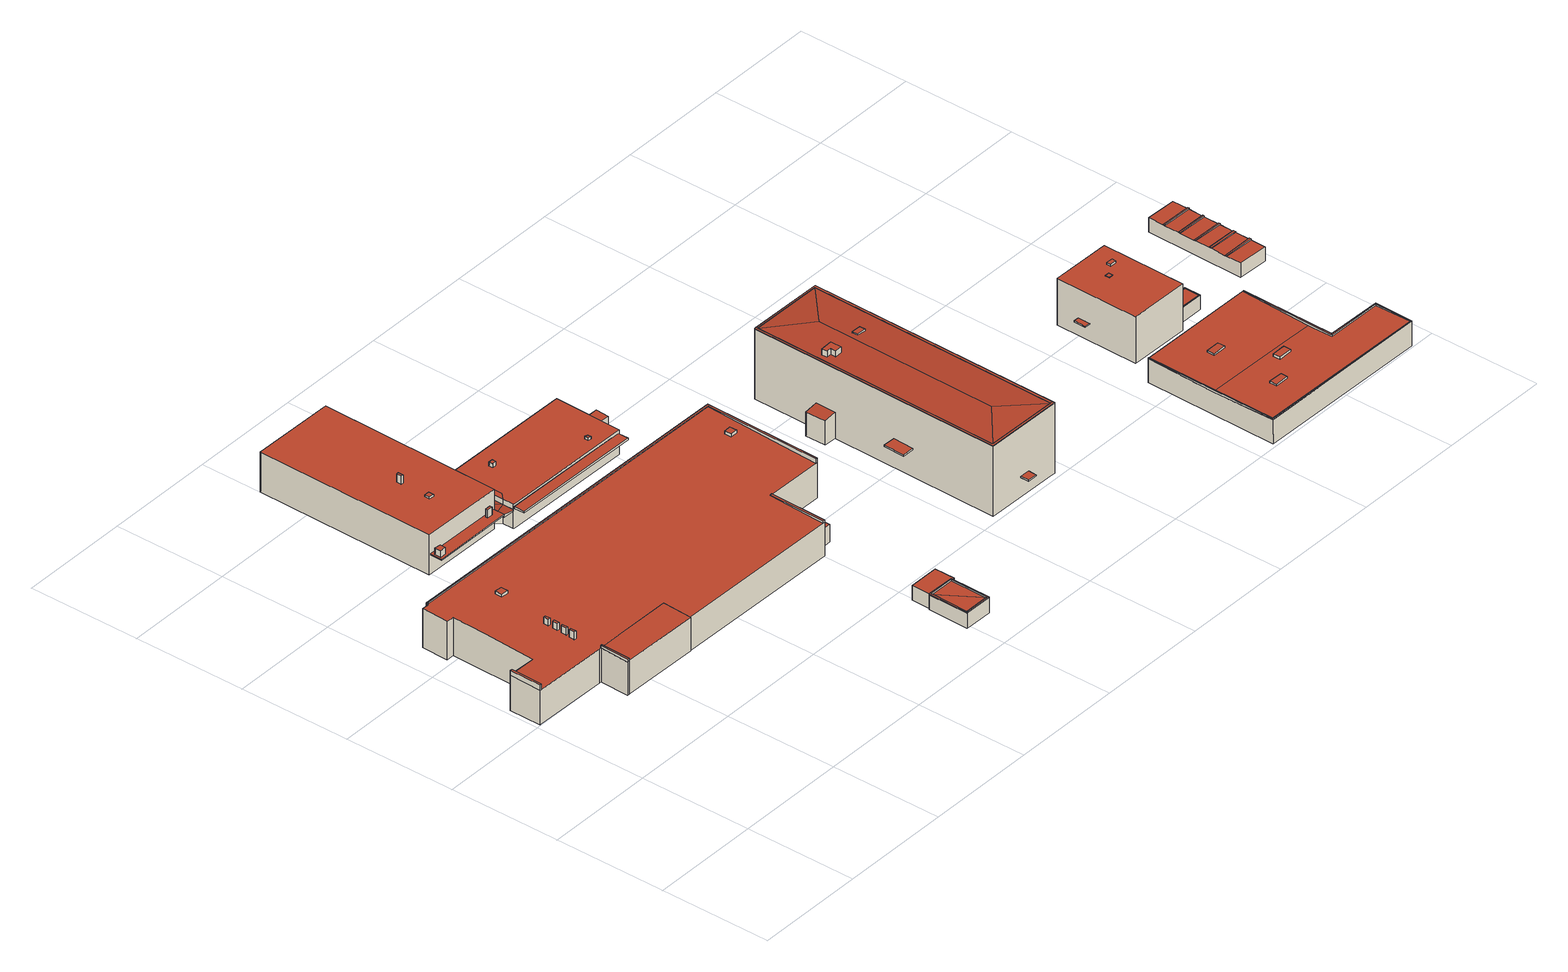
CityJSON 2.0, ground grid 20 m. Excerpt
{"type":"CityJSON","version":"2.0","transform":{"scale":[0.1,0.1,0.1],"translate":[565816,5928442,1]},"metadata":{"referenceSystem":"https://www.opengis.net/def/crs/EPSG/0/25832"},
"CityObjects":{
"building1":{"type":"Building","attributes":{"Grundfläche 2D":"75.384599","Grundhöhe NN":"1.882"},"children":["building1-1"],"geometry":[{"type":"Solid","lod":"3","boundaries":[[[[0,1,2,3,4,5]],[[5,4,5,6]],[[6,7,0,5]],[[8,2,1]],[[6,5,4,9,10]],[[7,6,10,11]],[[0,7,11,12]],[[1,0,12,13]],[[8,1,13,14]],[[2,8,14,15]],[[3,2,15,16]],[[4,3,16,9]],[[15,14,13,12,11,10,9,16]]]],"semantics":{"surfaces":[{"type":"RoofSurface"},{"type":"WallSurface"},{"type":"GroundSurface"}],"values":[[0,0,0,0,1,1,1,1,1,1,1,1,2]]}}]},
"building1-1":{"type":"BuildingInstallation","parents":["building1"],"geometry":[{"type":"MultiSurface","lod":"3","boundaries":[[[17,18,19,20,21]],[[18,8,2,22,20,19]],[[20,22,5,21]],[[5,0,1,17,21]],[[1,8,18,17]]],"semantics":{"surfaces":[{"type":"RoofSurface"},{"type":"WallSurface"}],"values":[0,1,1,1,1]}}]},
"building2":{"type":"Building","attributes":{"Grundfläche 2D":"38.108073","Grundhöhe NN":"6.283"},"children":["building2-1","building2-2"],"geometry":[{"type":"Solid","lod":"3","boundaries":[[[[23,24,25,26,27,28]],[[27,26,29,30]],[[28,27,30,31]],[[23,28,31,32]],[[24,23,32,33]],[[25,24,33,34]],[[26,25,34,29]],[[30,29,34,33,32,31]]]],"semantics":{"surfaces":[{"type":"RoofSurface"},{"type":"WallSurface"},{"type":"GroundSurface"}],"values":[[0,1,1,1,1,1,1,2]]}}]},
"building2-1":{"type":"BuildingInstallation","parents":["building2"],"geometry":[{"type":"MultiSurface","lod":"3","boundaries":[[[35,36,37,38]],[[39,40,38,37]],[[40,41,35,38]],[[36,35,41,42]],[[37,36,42,39]]],"semantics":{"surfaces":[{"type":"RoofSurface"},{"type":"WallSurface"}],"values":[0,1,1,1,1]}}]},
"building2-2":{"type":"BuildingInstallation","parents":["building2"],"geometry":[{"type":"MultiSurface","lod":"3","boundaries":[[[43,44,45,46]],[[46,45,47,48]],[[43,46,48,49]],[[44,43,49,50]],[[45,44,50,47]]],"semantics":{"surfaces":[{"type":"RoofSurface"},{"type":"WallSurface"}],"values":[0,1,1,1,1]}}]},
"building3":{"type":"Building","attributes":{"Grundfläche 2D":"1849.935164","Grundhöhe NN":"1.890"},"children":["building3-1","building3-2","building3-3","building3-4","building3-5","building3-6","building3-7"],"geometry":[{"type":"Solid","lod":"3","boundaries":[[[[51,52,53,54,55,56]],[[57,58,59,60,61,62,63,64,65,66]],[[67,68,69,70,71,72,73,74,75,7,6,5,4,3,76,77,78,79,80,81,82,83,84,85,86,87]],[[88,89,90,91,92]],[[93,94,95,96]],[[97,98,99,100]],[[75,74,73,54,53,52]],[[73,101,102,56,55,54]],[[102,103,51,56]],[[103,75,52,51]],[[104,86,59,58]],[[59,86,85,60]],[[61,60,85,84]],[[61,84,83,82,81,63,62]],[[64,63,81,80]],[[80,105,65,64]],[[66,65,105,106]],[[106,107,104,58,57,66]],[[90,89,108,109]],[[91,90,109,110]],[[92,91,110,111]],[[112,88,92,111]],[[7,75,103,113,114,11]],[[6,7,11,10]],[[4,5,6,10,9]],[[3,4,9,16]],[[115,78,77,76,3,16,116]],[[95,117,118,79,78,115,119,96]],[[105,80,79,118,120]],[[106,105,120,121]],[[122,104,107,106,121,123]],[[124,125,87,86,104,122]],[[67,87,125,126]],[[68,67,126,127]],[[128,70,69,68,127]],[[72,71,70,128,129]],[[130,102,101,73,72,129,131]],[[103,102,130,113]],[[93,96,119,132]],[[100,133,134,94,93,132,135,97]],[[95,94,134,117]],[[88,98,97,135,108,89]],[[98,88,112,136,99]],[[100,99,136,133]],[[110,109,108,135,132,119,115,116,16,9,10,11,114,113,130,131,129,128,127,126,125,124,122,123,121,120,118,117,134,133,136,112,111]]]],"semantics":{"surfaces":[{"type":"RoofSurface"},{"type":"WallSurface"},{"type":"GroundSurface"}],"values":[[0,0,0,0,0,0,1,1,1,1,1,1,1,1,1,1,1,1,1,1,1,1,1,1,1,1,1,1,1,1,1,1,1,1,1,1,1,1,1,1,1,1,1,1,2]]}}]},
"building3-1":{"type":"BuildingInstallation","parents":["building3"],"geometry":[{"type":"MultiSurface","lod":"3","boundaries":[[[137,138,139,140,141]],[[142,143,139,138]],[[143,144,140,139]],[[144,145,141,140]],[[145,146,142,138,137,141]]],"semantics":{"surfaces":[{"type":"RoofSurface"},{"type":"WallSurface"}],"values":[0,1,1,1,1]}}]},
"building3-2":{"type":"BuildingInstallation","parents":["building3"],"geometry":[{"type":"MultiSurface","lod":"3","boundaries":[[[147,148,149,150,151]],[[149,148,147,152,153,154]],[[150,149,154,155]],[[151,150,155,156]],[[147,151,156,152]]],"semantics":{"surfaces":[{"type":"RoofSurface"},{"type":"WallSurface"}],"values":[0,1,1,1,1]}}]},
"building3-3":{"type":"BuildingInstallation","parents":["building3"],"geometry":[{"type":"MultiSurface","lod":"3","boundaries":[[[157,158,159,160,161,162,163,164]],[[165,166,167,159,158,157]],[[165,157,164,163,78,79]],[[77,162,161,160,159,167,168,169]],[[77,78,163,162]]],"semantics":{"surfaces":[{"type":"RoofSurface"},{"type":"WallSurface"}],"values":[0,1,1,1,1]}}]},
"building3-4":{"type":"BuildingInstallation","parents":["building3"],"geometry":[{"type":"MultiSurface","lod":"3","boundaries":[[[170,171,172,173]],[[173,172,174,175]],[[170,173,175,176]],[[171,170,176,177]],[[172,171,177,174]]],"semantics":{"surfaces":[{"type":"RoofSurface"},{"type":"WallSurface"}],"values":[0,1,1,1,1]}}]},
"building3-5":{"type":"BuildingInstallation","parents":["building3"],"geometry":[{"type":"MultiSurface","lod":"3","boundaries":[[[178,179,180,181]],[[181,180,182,183]],[[183,184,178,181]],[[184,185,179,178]],[[180,179,185,182]]],"semantics":{"surfaces":[{"type":"RoofSurface"},{"type":"WallSurface"}],"values":[0,1,1,1,1]}}]},
"building3-6":{"type":"BuildingInstallation","parents":["building3"],"geometry":[{"type":"MultiSurface","lod":"3","boundaries":[[[186,187,188,189]],[[190,191,187,186]],[[191,192,188,187]],[[192,193,189,188]],[[193,190,186,189]]],"semantics":{"surfaces":[{"type":"RoofSurface"},{"type":"WallSurface"}],"values":[0,1,1,1,1]}}]},
"building3-7":{"type":"BuildingInstallation","parents":["building3"],"geometry":[{"type":"MultiSurface","lod":"3","boundaries":[[[194,195,196,197]],[[195,194,198,199]],[[196,195,199,200]],[[197,196,200,201]],[[194,197,201,198]]],"semantics":{"surfaces":[{"type":"RoofSurface"},{"type":"WallSurface"}],"values":[0,1,1,1,1]}}]},
"building4":{"type":"Building","attributes":{"Grundfläche 2D":"488.838599","Grundhöhe NN":"2.660"},"children":["building4-1","building4-2","building4-3"],"geometry":[{"type":"Solid","lod":"3","boundaries":[[[[202,203,204,205]],[[206,207,204,203,208,209]],[[209,210,205,204,207,206]],[[202,205,210,211]],[[203,202,211,208]],[[209,208,211,210]]]],"semantics":{"surfaces":[{"type":"RoofSurface"},{"type":"WallSurface"},{"type":"GroundSurface"}],"values":[[0,1,1,1,1,2]]}}]},
"building4-1":{"type":"BuildingInstallation","parents":["building4"],"geometry":[{"type":"MultiSurface","lod":"3","boundaries":[[[212,213,214,215]],[[215,214,216,217]],[[212,215,217,218]],[[213,212,218,219]],[[214,213,219,216]]],"semantics":{"surfaces":[{"type":"RoofSurface"},{"type":"WallSurface"}],"values":[0,1,1,1,1]}}]},
"building4-2":{"type":"BuildingInstallation","parents":["building4"],"geometry":[{"type":"MultiSurface","lod":"3","boundaries":[[[220,221,222,223]],[[224,225,223,222]],[[220,223,225,226]],[[221,220,226,227]],[[227,224,222,221]]],"semantics":{"surfaces":[{"type":"RoofSurface"},{"type":"WallSurface"}],"values":[0,1,1,1,1]}}]},
"building4-3":{"type":"BuildingInstallation","parents":["building4"],"geometry":[{"type":"MultiSurface","lod":"3","boundaries":[[[26,228,229,230,231]],[[232,231,230,233,234,235,236,207]],[[234,233,237,238]],[[229,228,26,239,240,241]],[[230,229,241,242]],[[233,230,242,237]],[[238,243,235,234]],[[232,244,239,26,231]],[[240,239,244,206,243,238,237,242,241]]],"semantics":{"surfaces":[{"type":"RoofSurface"},{"type":"WallSurface"},{"type":"OuterCeilingSurface"}],"values":[0,0,1,1,1,1,1,1,2]}}]},
"building5":{"type":"Building","attributes":{"Grundfläche 2D":"18.496998","Grundhöhe NN":"2.649"},"geometry":[{"type":"Solid","lod":"3","boundaries":[[[[245,246,247,248,249]],[[233,230,250,234]],[[247,246,245,251,252,250,230]],[[247,230,253,254,248]],[[249,248,254,255]],[[245,249,255,251]],[[234,250,252,256]],[[233,234,256,257]],[[230,233,257,253]],[[251,255,254,253,257,256,252]]]],"semantics":{"surfaces":[{"type":"RoofSurface"},{"type":"WallSurface"},{"type":"GroundSurface"}],"values":[[0,0,1,1,1,1,1,1,1,2]]}}]},
"building6":{"type":"Building","attributes":{"Grundfläche 2D":"56.201854","Grundhöhe NN":"2.139"},"children":["building6-1","building6-2"],"geometry":[{"type":"Solid","lod":"3","boundaries":[[[[258,259,260,261,262]],[[263,264,260]],[[261,260,264,265,258,262]],[[266,267,268,269,270]],[[271,263,260,259,269,268,272]],[[264,263,271,273]],[[265,264,273,274]],[[258,265,274,275,276,269,259]],[[270,269,276,277]],[[266,270,277,278]],[[267,266,278,279]],[[268,267,279,272]],[[275,274,273,271,272,279,278,277,276]]]],"semantics":{"surfaces":[{"type":"RoofSurface"},{"type":"WallSurface"},{"type":"GroundSurface"}],"values":[[0,0,0,0,1,1,1,1,1,1,1,1,2]]}}]},
"building6-1":{"type":"BuildingInstallation","parents":["building6"],"geometry":[{"type":"MultiSurface","lod":"3","boundaries":[[[280,281,282,283,284,285]],[[286,282,281,287,261]],[[288,283,282,286,262]],[[285,284,258,259]],[[259,260,280,285]]],"semantics":{"surfaces":[{"type":"RoofSurface"},{"type":"WallSurface"}],"values":[0,1,1,1,1]}}]},
"building6-2":{"type":"BuildingInstallation","parents":["building6"],"geometry":[{"type":"MultiSurface","lod":"3","boundaries":[[[289,281,280,290,291,292,284,283]],[[263,264,291,290]],[[264,265,292,291]],[[265,258,284,292]],[[288,293,289,283]],[[293,287,281,289]],[[260,263,290,280]]],"semantics":{"surfaces":[{"type":"RoofSurface"},{"type":"WallSurface"}],"values":[0,1,1,1,1,1,1]}}]},
"building7":{"type":"Building","attributes":{"Grundfläche 2D":"47.457578","Grundhöhe NN":"6.283"},"geometry":[{"type":"Solid","lod":"3","boundaries":[[[[294,295,296,297]],[[298,299,297,296]],[[299,300,294,297]],[[300,301,295,294]],[[301,298,296,295]],[[301,300,299,298]]]],"semantics":{"surfaces":[{"type":"RoofSurface"},{"type":"WallSurface"},{"type":"GroundSurface"}],"values":[[0,1,1,1,1,2]]}}]},
"building8":{"type":"Building","attributes":{"Grundfläche 2D":"290.062518","Grundhöhe NN":"2.638"},"children":["building8-1","building8-2"],"geometry":[{"type":"Solid","lod":"3","boundaries":[[[[248,247,302,303,304,305,249]],[[306,307,308,309]],[[306,309,310,311]],[[307,306,311,312]],[[308,307,312,313]],[[248,249,255,254]],[[247,248,254,253]],[[302,247,253,314]],[[315,304,303,302,314,316]],[[308,313,317,305,304,315,310,309]],[[249,305,317,255]],[[316,314,253,254,255,317,313,312,311,310,315]]]],"semantics":{"surfaces":[{"type":"RoofSurface"},{"type":"WallSurface"},{"type":"GroundSurface"}],"values":[[0,0,1,1,1,1,1,1,1,1,1,2]]}}]},
"building8-1":{"type":"BuildingInstallation","parents":["building8"],"geometry":[{"type":"MultiSurface","lod":"3","boundaries":[[[318,319,320,321]],[[321,320,322,323]],[[318,321,323,324]],[[319,318,324,325]],[[320,319,325,322]]],"semantics":{"surfaces":[{"type":"RoofSurface"},{"type":"WallSurface"}],"values":[0,1,1,1,1]}}]},
"building8-2":{"type":"BuildingInstallation","parents":["building8"],"geometry":[{"type":"MultiSurface","lod":"3","boundaries":[[[326,327,328,329]],[[329,328,330,331]],[[326,329,331,332]],[[327,326,332,333]],[[328,327,333,330]]],"semantics":{"surfaces":[{"type":"RoofSurface"},{"type":"WallSurface"}],"values":[0,1,1,1,1]}}]},
"building9":{"type":"Building","attributes":{"Grundfläche 2D":"659.032339","Grundhöhe NN":"2.220"},"children":["building9-1","building9-2","building9-3"],"geometry":[{"type":"Solid","lod":"3","boundaries":[[[[334,335,336,337,338,339,340,341,342,343]],[[337,336,344,345,343,342,346]],[[347,348,349]],[[349,350,351,347]],[[352,353,351]],[[352,351,350]],[[351,353,354,355,348,347]],[[356,357,358,359]],[[360,361,362,363]],[[364,365,339,338]],[[365,366,367,341,340,339]],[[367,368,342,341]],[[355,335,334,343,349,348]],[[355,354,336,335]],[[338,337,369,364]],[[353,352,344,336,354]],[[343,345,344,352,350,349]],[[368,370,346,342]],[[370,369,337,346]],[[367,366,365,371,372,373]],[[374,370,368,367,373,375]],[[376,364,369,370,374,377]],[[358,357,378,371,365,364,376,379],[361,380,381,362]],[[359,358,379,382]],[[356,359,382,383]],[[357,356,383,378]],[[363,362,381,384]],[[360,363,384,385]],[[361,360,385,380]],[[376,377,374,375,373,372,371,378,383,382,379]],[[380,385,384,381]]]],"semantics":{"surfaces":[{"type":"RoofSurface"},{"type":"WallSurface"},{"type":"GroundSurface"}],"values":[[0,0,0,0,0,0,0,0,0,1,1,1,1,1,1,1,1,1,1,1,1,1,1,1,1,1,1,1,1,2,2]]}}]},
"building9-1":{"type":"BuildingInstallation","parents":["building9"],"geometry":[{"type":"MultiSurface","lod":"3","boundaries":[[[386,387,388,389,390,391]],[[392,393,389,388]],[[390,389,393,394]],[[394,395,391,390]],[[395,396,386,391]],[[396,397,387,386]],[[388,387,397,392]]],"semantics":{"surfaces":[{"type":"RoofSurface"},{"type":"WallSurface"}],"values":[0,1,1,1,1,1,1]}}]},
"building9-2":{"type":"BuildingInstallation","parents":["building9"],"geometry":[{"type":"MultiSurface","lod":"3","boundaries":[[[398,399,400,401]],[[401,400,402,403]],[[398,401,403,404]],[[404,405,399,398]],[[405,402,400,399]]],"semantics":{"surfaces":[{"type":"RoofSurface"},{"type":"WallSurface"}],"values":[0,1,1,1,1]}}]},
"building9-3":{"type":"BuildingInstallation","parents":["building9"],"geometry":[{"type":"MultiSurface","lod":"3","boundaries":[[[406,407,408,409]],[[407,406,410,411]],[[408,412,413,409]],[[406,409,413,410]],[[408,407,411,412]],[[411,410,413,412]]],"semantics":{"surfaces":[{"type":"RoofSurface"},{"type":"WallSurface"},{"type":"OuterCeilingSurface"}],"values":[0,1,1,1,1,2]}}]},
"building10":{"type":"Building","attributes":{"Grundfläche 2D":"2.070061","Grundhöhe NN":"2.417"},"geometry":[{"type":"Solid","lod":"3","boundaries":[[[[414,415,416,417,418,419,420,421,422,423,424,425,426,427,428,429,430,431,432,433,434,435,436,437]],[[438,439,423,422]],[[439,440,424,423]],[[441,438,422,421]],[[440,442,425,424]],[[442,443,426,425]],[[443,444,427,426]],[[444,445,428,427]],[[445,446,429,428]],[[446,447,430,429]],[[447,448,431,430]],[[448,449,432,431]],[[449,450,433,432]],[[450,451,434,433]],[[451,452,435,434]],[[452,453,436,435]],[[453,454,437,436]],[[454,455,414,437]],[[455,456,415,414]],[[456,457,416,415]],[[457,458,417,416]],[[458,459,418,417]],[[459,460,419,418]],[[460,461,420,419]],[[461,441,421,420]],[[452,451,450,449,448,447,446,445,444,443,442,440,439,438,441,461,460,459,458,457,456,455,454,453]]]],"semantics":{"surfaces":[{"type":"RoofSurface"},{"type":"WallSurface"},{"type":"GroundSurface"}],"values":[[0,1,1,1,1,1,1,1,1,1,1,1,1,1,1,1,1,1,1,1,1,1,1,1,1,2]]}}]},
"building11":{"type":"Building","attributes":{"Grundfläche 2D":"163.950332","Grundhöhe NN":"2.118"},"children":["building11-1","building11-2","building11-3"],"geometry":[{"type":"Solid","lod":"3","boundaries":[[[[462,463,464,465]],[[462,465,466,467]],[[463,462,467,468]],[[464,463,468,469]],[[465,464,469,466]],[[468,467,466,469]]]],"semantics":{"surfaces":[{"type":"RoofSurface"},{"type":"WallSurface"},{"type":"GroundSurface"}],"values":[[0,1,1,1,1,2]]}}]},
"building11-1":{"type":"BuildingInstallation","parents":["building11"],"geometry":[{"type":"MultiSurface","lod":"3","boundaries":[[[470,471,472,473]],[[473,472,474,475]],[[470,473,475,476]],[[471,470,476,477]],[[472,471,477,474]]],"semantics":{"surfaces":[{"type":"RoofSurface"},{"type":"WallSurface"}],"values":[0,1,1,1,1]}}]},
"building11-2":{"type":"BuildingInstallation","parents":["building11"],"geometry":[{"type":"MultiSurface","lod":"3","boundaries":[[[478,479,480,481]],[[478,481,482,483]],[[481,480,484,482]],[[479,478,483,485]],[[480,479,485,484]]],"semantics":{"surfaces":[{"type":"RoofSurface"},{"type":"WallSurface"}],"values":[0,1,1,1,1]}}]},
"building11-3":{"type":"BuildingInstallation","parents":["building11"],"geometry":[{"type":"MultiSurface","lod":"3","boundaries":[[[486,487,488,489]],[[490,491,489,488]],[[491,492,486,489]],[[492,493,487,486]],[[493,490,488,487]],[[493,492,491,490]]],"semantics":{"surfaces":[{"type":"RoofSurface"},{"type":"WallSurface"},{"type":"OuterCeilingSurface"}],"values":[0,1,1,1,1,2]}}]},
"building12":{"type":"Building","attributes":{"Grundfläche 2D":"598.337721","Grundhöhe NN":"1.819"},"children":["building12-1","building12-2","building12-3","building12-4","building12-5"],"geometry":[{"type":"Solid","lod":"3","boundaries":[[[[494,495,496,497,498,499,500,501,502]],[[498,497,503,504,505,506,500,499]],[[495,494,502,507,508]],[[496,495,508,509]],[[510,504,503,497,496,509,511]],[[512,506,505,504,510,513]],[[501,500,506,512,514]],[[502,501,514,507]],[[514,512,513,510,511,509,508,507]]]],"semantics":{"surfaces":[{"type":"RoofSurface"},{"type":"WallSurface"},{"type":"GroundSurface"}],"values":[[0,0,1,1,1,1,1,1,2]]}}]},
"building12-1":{"type":"BuildingInstallation","parents":["building12"],"geometry":[{"type":"MultiSurface","lod":"3","boundaries":[[[515,516,517,518]],[[518,517,519,520]],[[515,518,520,521]],[[516,515,521,522]],[[517,516,522,519]]],"semantics":{"surfaces":[{"type":"RoofSurface"},{"type":"WallSurface"}],"values":[0,1,1,1,1]}}]},
"building12-2":{"type":"BuildingInstallation","parents":["building12"],"geometry":[{"type":"MultiSurface","lod":"3","boundaries":[[[523,524,525,526,527,528]],[[529,530,531,523]],[[531,524,523]],[[532,531,530]],[[501,502,525,524]],[[502,494,526,525]],[[533,523,528,527,534,535]],[[533,499,505,530,529,523]],[[532,530,505,506]],[[531,532,506,500,501,524]]],"semantics":{"surfaces":[{"type":"RoofSurface"},{"type":"WallSurface"}],"values":[0,0,0,0,1,1,1,1,1,1]}}]},
"building12-3":{"type":"BuildingInstallation","parents":["building12"],"geometry":[{"type":"MultiSurface","lod":"3","boundaries":[[[536,537,538,539]],[[536,539,540,541]],[[539,538,542,540]],[[537,536,541,543]],[[538,537,543,542]]],"semantics":{"surfaces":[{"type":"RoofSurface"},{"type":"WallSurface"}],"values":[0,1,1,1,1]}}]},
"building12-4":{"type":"BuildingInstallation","parents":["building12"],"geometry":[{"type":"MultiSurface","lod":"3","boundaries":[[[544,545,526]],[[545,527,526]],[[546,545,544]],[[547,548,549,550,551,545,546]],[[544,526,494,495]],[[495,496,546,544]],[[546,496,497,503,547]],[[503,552,548,547]],[[498,553,554,555,551,550,549,548,552]],[[545,551,555,556]],[[527,545,556,534]]],"semantics":{"surfaces":[{"type":"RoofSurface"},{"type":"WallSurface"}],"values":[0,0,0,0,1,1,1,1,1,1,1]}}]},
"building12-5":{"type":"BuildingInstallation","parents":["building12"],"geometry":[{"type":"MultiSurface","lod":"3","boundaries":[[[557,558,559,560]],[[560,559,561,562]],[[557,560,562,563]],[[558,557,563,564]],[[559,558,564,561]]],"semantics":{"surfaces":[{"type":"RoofSurface"},{"type":"WallSurface"}],"values":[0,1,1,1,1]}}]},
"building13":{"type":"Building","attributes":{"Grundfläche 2D":"17.062546","Grundhöhe NN":"2.231"},"children":["building13-1"],"geometry":[{"type":"Solid","lod":"3","boundaries":[[[[565,566,567,568,569,570]],[[567,566,565,570,571,572]],[[568,567,572,573]],[[569,568,573,574]],[[570,569,574,571]],[[572,571,574,573]]]],"semantics":{"surfaces":[{"type":"RoofSurface"},{"type":"WallSurface"},{"type":"GroundSurface"}],"values":[[0,1,1,1,1,2]]}}]},
"building13-1":{"type":"BuildingInstallation","parents":["building13"],"geometry":[{"type":"MultiSurface","lod":"3","boundaries":[[[575,576,577,578,579,580,581,582]],[[570,565,579,578]],[[565,583,580,579]],[[583,584,581,580]],[[582,581,584,566]],[[566,567,575,582]],[[567,568,576,575]],[[568,569,577,576]],[[569,570,578,577]]],"semantics":{"surfaces":[{"type":"RoofSurface"},{"type":"WallSurface"}],"values":[0,1,1,1,1,1,1,1,1]}}]},
"building14":{"type":"Building","attributes":{"Grundfläche 2D":"99.421453","Grundhöhe NN":"2.240"},"children":["building14-1","building14-2","building14-3","building14-4","building14-5"],"geometry":[{"type":"Solid","lod":"3","boundaries":[[[[585,586,587,588,589,590,591,592,593,594,595,596,597,598,599,600,601,602,603,604,605,606,607,608]],[[606,605,604,603,602,601,600,599,598,597,596,595,609,610]],[[607,606,610,611]],[[612,613,614,615,594,593,592,591,590,589,588,587,586,585,608,607,611,616]],[[595,594,615,609]],[[613,612,616,611,610,609,615,614]]]],"semantics":{"surfaces":[{"type":"RoofSurface"},{"type":"WallSurface"},{"type":"GroundSurface"}],"values":[[0,1,1,1,1,2]]}}]},
"building14-1":{"type":"BuildingInstallation","parents":["building14"],"geometry":[{"type":"MultiSurface","lod":"3","boundaries":[[[617,618,619,620]],[[620,619,604,605]],[[617,620,605,608]],[[618,617,608,585]],[[619,618,585,604]]],"semantics":{"surfaces":[{"type":"RoofSurface"},{"type":"WallSurface"}],"values":[0,1,1,1,1]}}]},
"building14-2":{"type":"BuildingInstallation","parents":["building14"],"geometry":[{"type":"MultiSurface","lod":"3","boundaries":[[[621,622,623,624]],[[624,623,600,601]],[[621,624,601,588]],[[622,621,588,589]],[[623,622,589,600]]],"semantics":{"surfaces":[{"type":"RoofSurface"},{"type":"WallSurface"}],"values":[0,1,1,1,1]}}]},
"building14-3":{"type":"BuildingInstallation","parents":["building14"],"geometry":[{"type":"MultiSurface","lod":"3","boundaries":[[[625,626,627,628]],[[628,627,598,599]],[[625,628,599,590]],[[626,625,590,591]],[[627,626,591,598]]],"semantics":{"surfaces":[{"type":"RoofSurface"},{"type":"WallSurface"}],"values":[0,1,1,1,1]}}]},
"building14-4":{"type":"BuildingInstallation","parents":["building14"],"geometry":[{"type":"MultiSurface","lod":"3","boundaries":[[[629,630,631,632]],[[632,631,602,603]],[[629,632,603,586]],[[630,629,586,587]],[[631,630,587,602]]],"semantics":{"surfaces":[{"type":"RoofSurface"},{"type":"WallSurface"}],"values":[0,1,1,1,1]}}]},
"building14-5":{"type":"BuildingInstallation","parents":["building14"],"geometry":[{"type":"MultiSurface","lod":"3","boundaries":[[[633,634,635,636]],[[636,635,596,597]],[[633,636,597,592]],[[634,633,592,593]],[[635,634,593,596]]],"semantics":{"surfaces":[{"type":"RoofSurface"},{"type":"WallSurface"}],"values":[0,1,1,1,1]}}]}
},
"vertices":[
[148,399,71],[146,347,70],[150,348,70],[292,346,70],[293,398,72],[148,400,71],[145,400,71],[145,399,71],[150,347,70],[293,398,9],[145,400,9],[145,399,9],[148,399,9],[146,347,9],[150,347,9],[150,348,9],[292,346,9],
[146,347,75],[150,347,75],[150,348,75],[151,400,75],[148,400,75],[151,400,71],
[213,774,55],[190,774,55],[189,736,55],[335,735,55],[335,759,55],[212,760,55],[335,735,53],[335,759,53],[212,760,53],[213,774,53],[190,774,53],[189,736,53],
[192,751,67],[192,740,67],[203,740,67],[203,750,67],[203,740,55],[203,750,55],[192,751,55],[192,740,55],
[312,752,70],[312,748,70],[322,748,70],[322,752,70],[322,748,55],[322,752,55],[312,752,55],[312,748,55],
[8,401,82],[11,401,82],[12,457,82],[12,458,82],[9,458,82],[8,458,82],[62,661,82],[61,661,82],[61,659,82],[62,659,82],[63,659,82],[64,659,82],[707,650,82],[704,442,82],[707,442,82],[710,653,82],[49,658,80],[48,610,79],[58,610,78],[62,610,78],[61,549,77],[59,457,74],[12,458,74],[12,457,74],[11,401,71],[293,346,70],[598,342,70],[601,342,70],[603,443,74],[704,442,74],[707,650,80],[706,650,80],[64,659,80],[63,659,80],[62,659,80],[61,659,80],[61,657,80],[626,419,42],[608,419,42],[607,358,41],[633,358,41],[633,418,42],[606,411,50],[606,441,50],[603,441,50],[602,411,50],[606,419,45],[626,419,45],[626,434,45],[606,434,45],[9,458,74],[8,458,74],[8,401,72],[61,661,80],[707,442,74],[710,653,80],[62,661,80],[608,419,9],[607,358,9],[633,358,9],[633,418,9],[626,419,9],[8,401,9],[11,401,9],[601,342,9],[293,346,9],[603,441,9],[603,443,9],[602,411,9],[707,442,9],[710,653,9],[61,661,9],[62,661,9],[61,659,9],[61,657,9],[49,658,9],[48,610,9],[62,610,9],[59,457,9],[8,458,9],[9,458,9],[606,411,9],[606,434,9],[606,441,9],[606,419,9],[626,434,9],
[138,499,87],[138,491,87],[142,491,87],[142,500,87],[138,500,87],[138,491,75],[142,491,75],[142,500,75],[138,500,75],[138,499,75],
[141,451,87],[138,451,87],[137,451,87],[137,441,87],[141,441,87],[141,451,73],[138,451,73],[137,451,73],[137,441,73],[141,441,73],
[603,444,75],[600,444,75],[599,444,75],[599,443,75],[599,442,75],[598,342,75],[601,342,75],[603,443,75],[603,444,74],[600,444,74],[599,444,74],[599,443,74],[599,442,74],
[147,600,83],[147,587,83],[160,586,83],[160,599,83],[160,586,78],[160,599,78],[147,600,78],[147,587,78],
[685,578,83],[685,591,83],[672,590,83],[672,578,83],[672,590,78],[672,578,78],[685,578,78],[685,591,78],
[142,483,87],[138,483,87],[138,474,87],[142,474,87],[142,483,74],[138,483,74],[138,474,74],[142,474,74],
[138,457,87],[141,457,87],[141,467,87],[138,467,87],[138,457,73],[141,457,73],[141,467,74],[138,467,74],
[192,1083,90],[187,758,90],[337,756,90],[342,1081,90],[337,756,49],[337,756,54],[187,758,17],[337,756,17],[342,1081,17],[192,1083,17],
[260,870,105],[264,870,105],[264,879,105],[260,879,105],[264,879,90],[260,879,90],[260,870,90],[264,870,90],
[267,814,93],[267,824,93],[258,824,93],[258,815,93],[258,824,90],[258,815,90],[267,814,90],[267,824,90],
[355,735,51],[357,736,51],[357,756,51],[335,747,55],[335,756,55],[347,766,53],[349,851,53],[339,851,54],[337,759,54],[347,766,49],[349,851,49],[335,735,49],[355,735,49],[357,736,49],[357,756,49],[339,851,49],[335,756,49],
[358,856,61],[358,851,61],[357,756,61],[367,766,61],[369,856,61],[358,851,51],[358,856,16],[358,851,16],[357,756,16],[367,766,16],[369,856,16],[349,851,16],[347,766,16],
[642,64,38],[642,135,38],[595,136,38],[596,133,38],[639,68,38],[592,136,38],[591,63,38],[642,62,38],[649,171,37],[595,171,37],[595,136,37],[642,135,37],[649,135,37],[592,136,11],[595,136,11],[591,63,11],[642,62,11],[642,64,11],[642,135,11],[649,135,11],[649,171,11],[595,171,11],
[595,136,40],[595,133,40],[640,133,40],[639,65,40],[642,64,40],[642,135,40],[640,133,38],[595,133,38],[639,65,38],
[593,65,40],[592,136,40],[591,63,40],[642,62,40],[593,65,38],
[597,713,56],[597,732,56],[358,735,56],[358,716,56],[358,735,53],[358,716,53],[597,713,53],[597,732,53],
[357,736,61],[358,735,61],[600,732,61],[602,853,61],[630,777,48],[631,801,48],[601,801,48],[601,778,48],[601,778,16],[630,777,16],[631,801,16],[601,801,16],[357,736,16],[600,732,16],[358,735,16],[602,853,16],
[408,824,68],[408,817,68],[416,817,68],[416,824,68],[416,817,61],[416,824,61],[408,824,61],[408,817,61],
[550,757,66],[550,750,66],[556,750,65],[556,756,65],[556,750,61],[556,756,61],[550,757,61],[550,750,61],
[837,213,141],[835,213,141],[841,665,141],[841,668,141],[838,668,141],[832,209,141],[969,207,141],[973,207,141],[973,211,141],[969,211,141],[974,664,141],[974,663,141],[978,667,141],[904,271,144],[837,213,140],[969,211,140],[974,663,140],[908,602,144],[974,664,140],[842,665,140],[841,665,140],[835,213,140],[814,514,56],[836,513,60],[837,550,60],[814,551,56],[813,364,64],[834,364,64],[835,401,64],[814,402,64],[838,668,140],[832,209,140],[969,207,140],[973,207,140],[973,211,140],[841,668,140],[978,667,140],[832,209,12],[969,207,12],[973,207,12],[978,667,12],[973,211,12],[838,668,12],[841,668,12],[836,513,12],[837,550,12],[834,364,61],[835,401,61],[814,551,12],[814,514,12],[814,402,61],[813,364,61],
[871,530,152],[871,550,152],[849,549,152],[850,540,152],[858,540,152],[858,530,152],[849,549,141],[850,540,141],[858,540,141],[858,530,141],[871,530,142],[871,550,142],
[934,536,146],[934,546,146],[918,547,146],[918,537,146],[918,547,143],[918,537,144],[934,536,143],[934,546,143],
[894,192,51],[911,192,51],[912,208,51],[894,208,51],[894,192,49],[911,192,49],[912,208,49],[894,208,49],
[1041,657,55],[1042,655,55],[1043,653,55],[1044,651,55],[1046,650,55],[1048,649,55],[1051,649,55],[1053,650,55],[1054,651,55],[1056,652,55],[1057,654,55],[1058,656,55],[1058,658,55],[1057,661,55],[1056,663,55],[1054,664,55],[1053,665,55],[1051,666,55],[1049,666,55],[1047,665,55],[1045,664,55],[1043,663,55],[1042,661,55],[1041,659,55],[1054,651,14],[1056,652,14],[1057,654,14],[1053,650,14],[1058,656,14],[1058,658,14],[1057,661,14],[1056,663,14],[1054,664,14],[1053,665,14],[1051,666,14],[1049,666,14],[1047,665,14],[1045,664,14],[1043,663,14],[1042,661,14],[1041,659,14],[1041,657,14],[1042,655,14],[1043,653,14],[1044,651,14],[1046,650,14],[1048,649,14],[1051,649,14],
[1373,438,96],[1265,440,96],[1263,289,96],[1371,287,96],[1371,287,11],[1373,438,11],[1265,440,11],[1263,289,11],
[1338,397,100],[1349,397,100],[1350,404,100],[1338,405,100],[1350,404,96],[1338,405,96],[1338,397,96],[1349,397,96],
[1322,380,97],[1322,388,97],[1314,388,97],[1314,380,97],[1314,380,96],[1322,380,96],[1314,388,96],[1322,388,96],
[1255,399,43],[1254,377,43],[1264,377,43],[1264,399,43],[1264,377,41],[1264,399,41],[1255,399,41],[1254,377,41],
[1558,5,52],[1559,73,49],[1459,75,49],[1460,119,48],[1458,119,48],[1241,123,48],[1240,123,48],[1238,7,52],[1558,3,52],[1461,244,52],[1461,245,52],[1242,247,52],[1241,247,52],[1558,3,8],[1559,73,8],[1459,75,8],[1461,245,8],[1461,244,8],[1241,247,8],[1242,247,8],[1238,7,8],
[1390,110,53],[1365,110,53],[1365,97,53],[1390,97,53],[1365,97,49],[1390,97,49],[1390,110,48],[1365,110,48],
[1240,9,53],[1238,7,53],[1558,3,53],[1558,5,53],[1557,5,53],[1243,9,53],[1241,123,53],[1242,247,53],[1240,123,53],[1241,247,53],[1240,9,52],[1557,5,52],[1243,9,52],
[1335,178,53],[1335,191,53],[1310,191,53],[1310,178,53],[1310,178,50],[1335,178,50],[1310,191,50],[1335,191,50],
[1559,73,53],[1558,72,53],[1459,75,53],[1461,244,53],[1459,244,53],[1457,75,53],[1457,74,53],[1457,73,53],[1459,244,52],[1457,75,49],[1457,74,50],[1457,73,50],[1558,72,50],
[1334,70,53],[1309,71,53],[1309,58,53],[1334,58,53],[1309,58,50],[1334,58,50],[1334,70,50],[1309,71,50],
[1371,328,38],[1371,301,38],[1371,299,38],[1427,299,38],[1427,329,38],[1371,330,38],[1371,330,12],[1371,299,12],[1427,299,12],[1427,329,12],
[1371,299,39],[1427,299,39],[1427,329,39],[1371,330,39],[1371,328,39],[1426,327,39],[1425,300,39],[1371,301,39],[1426,327,38],[1425,300,38],
[1583,333,37],[1583,359,37],[1583,363,37],[1584,389,37],[1584,392,37],[1584,419,37],[1584,422,37],[1585,449,37],[1585,452,37],[1585,480,37],[1530,481,38],[1529,453,38],[1529,450,38],[1529,423,38],[1529,420,38],[1528,393,38],[1528,390,38],[1528,364,38],[1528,360,38],[1527,333,38],[1527,330,38],[1527,304,38],[1582,302,37],[1583,329,37],[1530,481,12],[1527,304,12],[1582,302,12],[1583,363,12],[1584,389,12],[1584,392,12],[1585,480,12],[1583,359,12],
[1583,329,39],[1583,333,39],[1527,333,39],[1527,330,39],
[1584,389,39],[1584,392,39],[1528,393,39],[1528,390,39],
[1584,419,39],[1584,422,39],[1529,423,39],[1529,420,39],
[1583,359,39],[1583,363,39],[1528,364,39],[1528,360,39],
[1585,449,39],[1585,452,39],[1529,453,39],[1529,450,39]
]}
